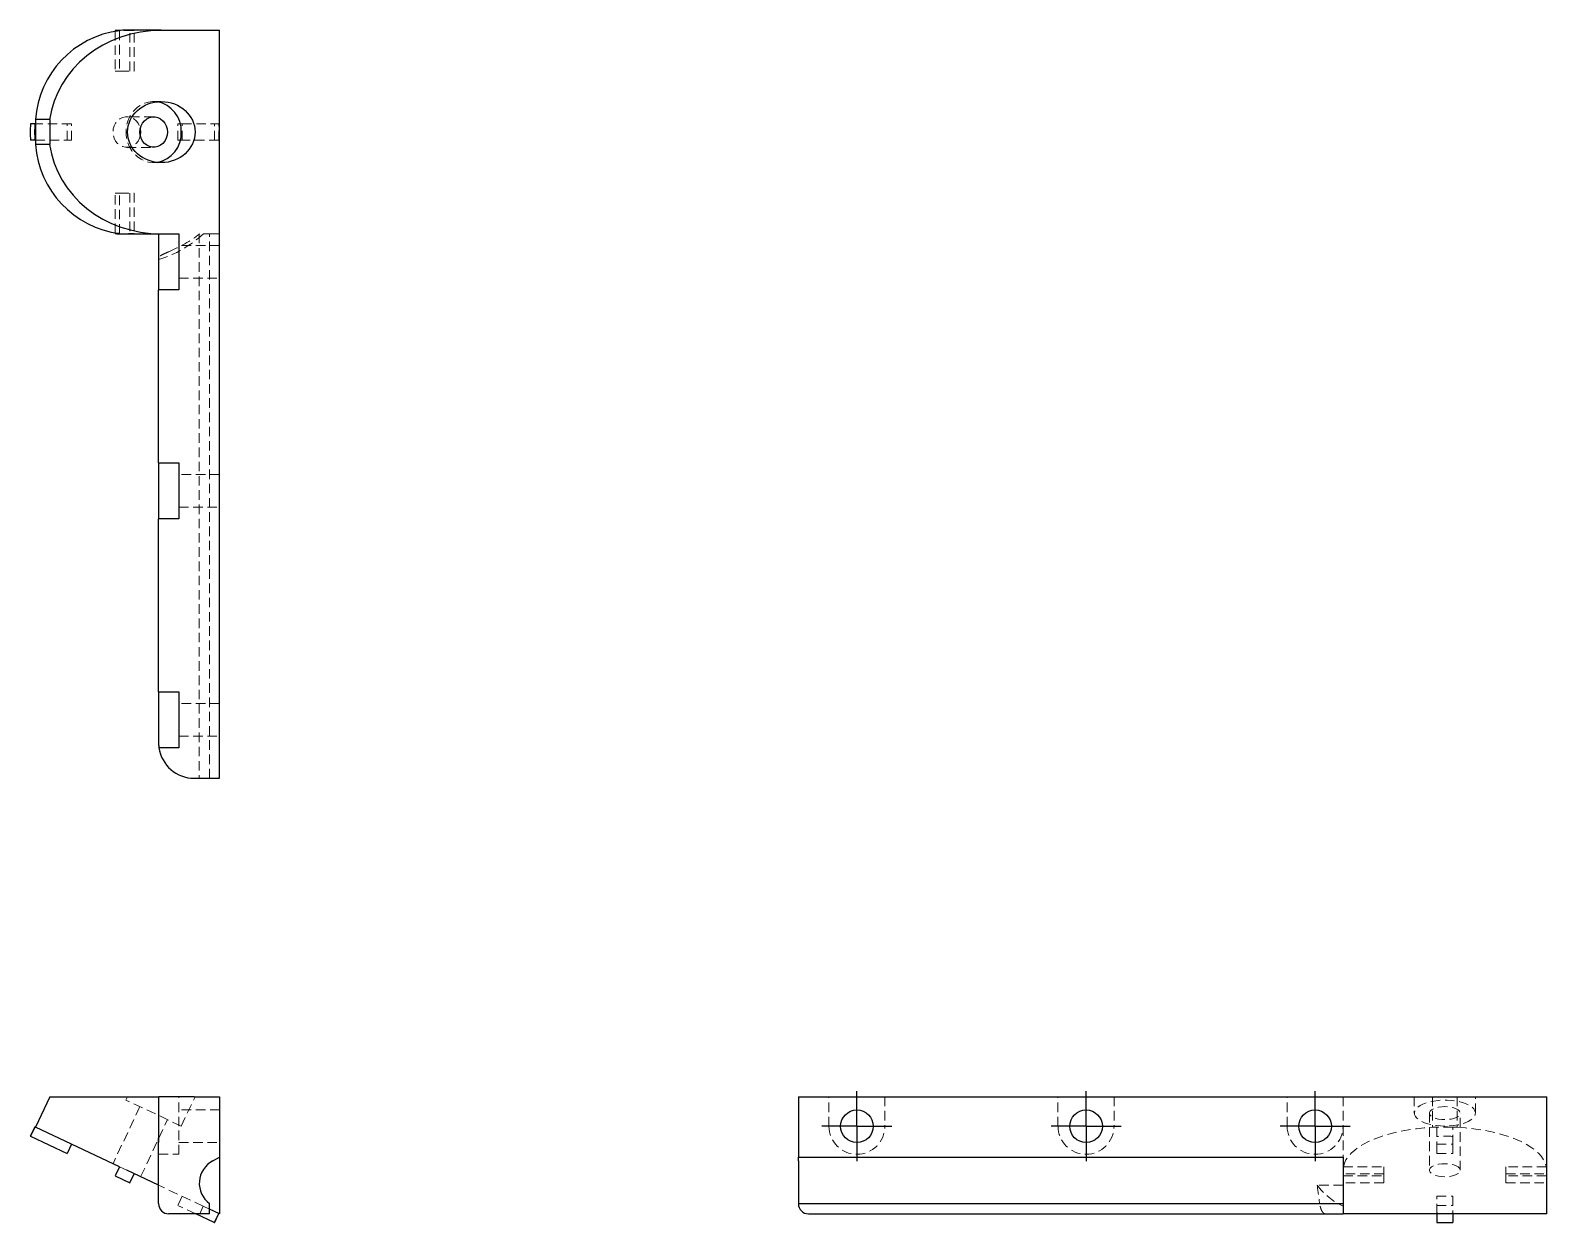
# Model space of a CAD drawing. Header units: millimetres. Extents: x 70 to 273, y 49 to 208.
import ezdxf

# ---------------------------------------------------------------- set-up
doc = ezdxf.new("R2010")
doc.units = ezdxf.units.MM
doc.linetypes.add('HIDDEN', pattern=[1.905, 1.27, -0.635])
doc.layers.add('10', color=7, linetype='Continuous')

# ---------------------------------------------------------------- blocks, each defined once
blk = doc.blocks.new('SW_CENTERMARKSYMBOL_0')
at = {"layer": '10', "color": 0}
for p, q in [((0, 2.5), (0, 4.68)), ((0, 0), (0, 2.5)), ((-2.5, 0), (-4.68, 0)), ((0, 0), (-2.5, 0)), ((0, 0), (0, -2.5)), ((0, 0), (2.5, 0)), ((2.5, 0), (4.68, 0)), ((0, -2.5), (0, -4.68))]:
    blk.add_line(p, q, dxfattribs=at)
blk = doc.blocks.new('SW_CENTERMARKSYMBOL_1')
at = {"layer": '10', "color": 0}
for p, q in [((0, 2.5), (0, 4.68)), ((0, 0), (0, 2.5)), ((-2.5, 0), (-4.68, 0)), ((0, 0), (-2.5, 0)), ((0, 0), (0, -2.5)), ((0, 0), (2.5, 0)), ((2.5, 0), (4.68, 0)), ((0, -2.5), (0, -4.68))]:
    blk.add_line(p, q, dxfattribs=at)
blk = doc.blocks.new('SW_CENTERMARKSYMBOL_2')
at = {"layer": '10', "color": 0}
for p, q in [((0, 2.5), (0, 4.68)), ((0, 0), (0, 2.5)), ((-2.5, 0), (-4.68, 0)), ((0, 0), (-2.5, 0)), ((0, 0), (0, -2.5)), ((0, 0), (2.5, 0)), ((2.5, 0), (4.68, 0)), ((0, -2.5), (0, -4.68))]:
    blk.add_line(p, q, dxfattribs=at)

msp = doc.modelspace()

# ---------------------------------------------------------------- linework, layer by layer
at = {"color": 7, "linetype": 'Continuous', "lineweight": 25}
for p, q in [((82.26, 207.96), (81.68, 207.96)), ((81.68, 207.96), (81.68, 207.89)), ((83.24, 208), (82.66, 208)), ((87.85, 208), (83.24, 208)), ((87.85, 208), (95.65, 208)), ((95.65, 108), (95.65, 208)), ((70.97, 195.48), (70.39, 195.48)), ((71.02, 195.48), (70.97, 195.48)), ((72.94, 196.06), (71.02, 196.06)), ((71.02, 196.06), (71.02, 195.48)), ((71.02, 195.48), (71.02, 193.31)), ((72.94, 196.06), (72.94, 192.73)), ((70.97, 193.31), (70.39, 193.31)), ((70.97, 193.31), (71.02, 193.31)), ((71.02, 193.31), (71.02, 192.73)), ((72.94, 192.73), (71.02, 192.73)), ((81.68, 180.83), (81.68, 180.9)), ((82.26, 180.83), (81.68, 180.83)), ((82.66, 180.79), (83.24, 180.79)), ((83.24, 180.79), (87.85, 180.79)), ((87.49, 180.79), (87.49, 173.31)), ((87.85, 180.79), (90.21, 180.79)), ((90.21, 180.79), (90.21, 173.31)), ((87.49, 150.18), (87.49, 173.31)), ((90.21, 173.31), (87.49, 173.31)), ((87.49, 150.18), (90.21, 150.18)), ((87.49, 150.18), (87.49, 142.69)), ((90.21, 150.18), (90.21, 142.69)), ((90.21, 142.69), (87.49, 142.69)), ((87.49, 119.56), (87.49, 142.69)), ((87.49, 119.56), (90.21, 119.56)), ((87.49, 119.56), (87.49, 112.76)), ((90.21, 119.56), (90.21, 112.08)), ((90.21, 112.08), (87.54, 112.08)), ((92.25, 108), (95.65, 108)), ((72.94, 65.42), (71.02, 61.34)), ((72.94, 65.42), (87.49, 65.42)), ((87.49, 65.42), (87.49, 61.47)), ((87.49, 65.42), (87.54, 65.42)), ((87.54, 61.47), (87.54, 65.42)), ((92.25, 65.42), (87.54, 65.42)), ((92.25, 65.42), (95.65, 65.42)), ((95.65, 65.42), (95.65, 57.35)), ((173, 65.42), (173, 57.35)), ((173, 65.42), (273, 65.42)), ((273, 49.77), (273, 65.42)), ((70.93, 61.38), (70.35, 60.15)), ((70.97, 61.36), (70.39, 60.13)), ((70.97, 61.36), (70.93, 61.38)), ((70.97, 61.36), (71.02, 61.34)), ((82.26, 56.06), (71.02, 61.34)), ((87.49, 61.47), (87.49, 59.32)), ((70.39, 60.13), (70.35, 60.15)), ((70.39, 60.13), (75.28, 57.83)), ((75.85, 59.07), (75.28, 57.83)), ((87.49, 51.13), (87.49, 59.32)), ((94.73, 56.86), (95.65, 57.35)), ((95.65, 57.35), (95.65, 49.77)), ((173, 57.35), (245.79, 57.35)), ((173, 56.86), (173, 57.35)), ((173, 56.86), (173, 51.13)), ((245.79, 57.35), (245.79, 49.77)), ((82.26, 56.06), (81.68, 54.83)), ((81.68, 54.83), (83.65, 53.9)), ((87.49, 53.6), (83.24, 55.6)), ((83.65, 53.9), (84.23, 55.13)), ((94.29, 49.77), (94.29, 51.13)), ((173, 51.13), (245.79, 51.13)), ((92.25, 49.77), (88.85, 49.77)), ((94.29, 49.77), (92.25, 49.77)), ((94.94, 48.6), (92.45, 49.77)), ((95.65, 49.77), (94.29, 50.41)), ((95.52, 49.83), (94.94, 48.6)), ((94.98, 48.58), (95.56, 49.81)), ((174.36, 49.77), (245.79, 49.77)), ((273, 49.77), (245.79, 49.77)), ((258.31, 49.77), (258.31, 48.6)), ((260.48, 49.77), (260.48, 48.6)), ((94.98, 48.58), (94.94, 48.6))]:
    msp.add_line(p, q, dxfattribs=at)
at = {"color": 7, "linetype": 'HIDDEN', "lineweight": 18}
for p, q in [((81.68, 207.89), (81.68, 202.56)), ((82.26, 207.96), (82.26, 202.56)), ((83.65, 207.96), (84.23, 207.96)), ((83.65, 202.56), (83.65, 207.96)), ((84.23, 202.56), (84.23, 207.96)), ((82.26, 202.56), (81.68, 202.56)), ((82.26, 202.56), (84.23, 202.56)), ((87.85, 198.48), (86.83, 198.48)), ((75.85, 195.48), (71.02, 195.48)), ((75.28, 193.31), (75.28, 195.48)), ((75.85, 193.31), (75.85, 195.48)), ((86.83, 196.44), (83.24, 196.44)), ((90.05, 193.31), (90.05, 195.48)), ((90.63, 195.48), (90.05, 195.48)), ((90.63, 193.31), (90.63, 195.48)), ((90.63, 195.48), (95.52, 195.48)), ((71.02, 193.31), (75.85, 193.31)), ((90.63, 193.31), (90.05, 193.31)), ((95.52, 193.31), (90.63, 193.31)), ((83.24, 192.35), (86.83, 192.35)), ((86.83, 190.31), (87.85, 190.31)), ((81.68, 180.9), (81.68, 186.23)), ((82.26, 186.23), (81.68, 186.23)), ((82.26, 186.23), (84.23, 186.23)), ((82.26, 180.83), (82.26, 186.23)), ((83.65, 186.23), (83.65, 180.83)), ((84.23, 186.23), (84.23, 180.83)), ((83.65, 180.83), (84.23, 180.83)), ((94.73, 180.79), (92.92, 180.79)), ((92.92, 180.79), (92.92, 108)), ((94.29, 108), (94.29, 180.79)), ((95.65, 180.79), (94.73, 180.79)), ((95.65, 179.22), (90.21, 179.22)), ((90.21, 174.87), (95.65, 174.87)), ((95.65, 148.61), (90.21, 148.61)), ((90.21, 144.26), (95.65, 144.26)), ((95.65, 118), (90.21, 118)), ((90.21, 113.65), (95.65, 113.65)), ((83.34, 65.42), (83.13, 64.97)), ((90.52, 61.5), (83.13, 64.97)), ((90.21, 61.47), (90.21, 65.42)), ((90.52, 61.5), (92.36, 65.42)), ((177.08, 61.47), (177.08, 65.42)), ((184.56, 65.42), (184.56, 61.47)), ((207.69, 61.47), (207.69, 65.42)), ((215.18, 65.42), (215.18, 61.47)), ((238.31, 61.47), (238.31, 65.42)), ((245.79, 65.42), (245.79, 61.47)), ((255.31, 65.42), (255.31, 63.23)), ((257.73, 65.42), (257.73, 61.34)), ((261.06, 65.42), (261.06, 61.34)), ((263.48, 63.23), (263.48, 65.42)), ((84.98, 64.1), (81.4, 56.46)), ((95.65, 63.65), (90.21, 63.65)), ((257.35, 63.23), (257.35, 55.6)), ((261.44, 55.6), (261.44, 63.23)), ((85.09, 54.73), (88.68, 62.36)), ((90.21, 57.73), (90.21, 61.47)), ((245.79, 61.47), (245.79, 57.35)), ((258.31, 61.34), (257.73, 61.34)), ((258.31, 61.36), (258.31, 61.34)), ((258.31, 61.34), (258.31, 59.07)), ((260.48, 61.34), (258.31, 61.34)), ((260.48, 61.34), (260.48, 61.36)), ((260.48, 59.07), (260.48, 61.34)), ((261.06, 61.34), (260.48, 61.34)), ((90.21, 59.29), (95.65, 59.29)), ((258.31, 59.07), (258.31, 57.83)), ((258.31, 59.07), (260.48, 59.07)), ((260.48, 59.07), (260.48, 57.83)), ((87.49, 57.73), (90.21, 57.73)), ((258.31, 57.83), (260.48, 57.83)), ((82.26, 56.06), (83.24, 55.6)), ((245.83, 56.06), (245.83, 55.13)), ((245.83, 56.06), (251.23, 56.06)), ((245.83, 53.9), (245.83, 55.13)), ((251.23, 55.13), (245.83, 55.13)), ((245.83, 54.83), (251.23, 54.83)), ((251.23, 56.06), (251.23, 55.13)), ((251.23, 55.13), (251.23, 53.9)), ((267.56, 56.06), (267.56, 55.13)), ((272.96, 56.06), (267.56, 56.06)), ((267.56, 55.13), (267.56, 53.9)), ((267.56, 55.13), (272.96, 55.13)), ((272.96, 54.83), (267.56, 54.83)), ((272.96, 56.06), (272.96, 55.13)), ((272.96, 53.9), (272.96, 55.13)), ((93.47, 50.79), (87.49, 53.6)), ((245.79, 53.6), (242.34, 53.6)), ((251.23, 53.9), (245.83, 53.9)), ((267.56, 53.9), (272.96, 53.9)), ((90.63, 52.13), (90.05, 50.9)), ((92.45, 49.77), (90.05, 50.9)), ((92.99, 49.77), (93.47, 50.79)), ((94.29, 50.41), (93.47, 50.79)), ((258.31, 49.83), (258.31, 52.13)), ((258.31, 52.13), (260.48, 52.13)), ((258.31, 50.9), (260.48, 50.9)), ((260.48, 52.13), (260.48, 49.83)), ((258.31, 49.83), (258.31, 49.77)), ((260.48, 49.83), (260.48, 49.77))]:
    msp.add_line(p, q, dxfattribs=at)
at = {"color": 7, "linetype": 'HIDDEN', "lineweight": 18, "flags": 128}
for points in [[(87.29, 190.34), (87.23, 190.34), (86.69, 190.32), (86.16, 190.38), (85.64, 190.53), (85.14, 190.76), (84.68, 191.08), (84.26, 191.46), (83.9, 191.9), (83.61, 192.4), (83.38, 192.94), (83.22, 193.51), (83.14, 194.1), (83.14, 194.69), (83.22, 195.28), (83.38, 195.85), (83.61, 196.39), (83.9, 196.89), (84.26, 197.33), (84.68, 197.71), (85.14, 198.02), (85.64, 198.26), (86.16, 198.41), (86.69, 198.47), (87.23, 198.45), (87.29, 198.44)], [(85.04, 193.9), (84.93, 193.56), (84.74, 193.19), (84.48, 192.88), (84.17, 192.63), (83.81, 192.45), (83.44, 192.36), (83.05, 192.36), (82.67, 192.45), (82.32, 192.63), (82.01, 192.88), (81.75, 193.19), (81.56, 193.56), (81.44, 193.97), (81.4, 194.39), (81.44, 194.82), (81.56, 195.22), (81.75, 195.59), (82.01, 195.91), (82.32, 196.16), (82.67, 196.34), (83.05, 196.42), (83.44, 196.42), (83.81, 196.34), (84.17, 196.16), (84.48, 195.91), (84.74, 195.59), (84.93, 195.22), (85.04, 194.89)], [(259.39, 61.5), (258.8, 61.52), (258.22, 61.57), (257.66, 61.66), (257.14, 61.79), (256.67, 61.94), (256.26, 62.12), (255.91, 62.33), (255.64, 62.55), (255.45, 62.79), (255.34, 63.04), (255.32, 63.3), (255.38, 63.55), (255.53, 63.79), (255.76, 64.03), (256.08, 64.24), (256.46, 64.44), (256.9, 64.61), (257.4, 64.75), (257.94, 64.85), (258.51, 64.93), (259.1, 64.96), (259.69, 64.96), (260.28, 64.93), (260.85, 64.85), (261.39, 64.75), (261.89, 64.61), (262.33, 64.44), (262.71, 64.24), (263.02, 64.03), (263.26, 63.79), (263.41, 63.55), (263.47, 63.3), (263.45, 63.04), (263.34, 62.79), (263.15, 62.55), (262.88, 62.33), (262.53, 62.12), (262.12, 61.94), (261.65, 61.79), (261.13, 61.66), (260.57, 61.57), (259.99, 61.52), (259.39, 61.5)], [(259.39, 62.36), (258.97, 62.38), (258.56, 62.44), (258.19, 62.53), (257.88, 62.65), (257.63, 62.8), (257.45, 62.96), (257.36, 63.14), (257.36, 63.32), (257.45, 63.5), (257.63, 63.67), (257.88, 63.81), (258.19, 63.93), (258.56, 64.02), (258.97, 64.08), (259.39, 64.1), (259.82, 64.08), (260.22, 64.02), (260.59, 63.93), (260.91, 63.81), (261.16, 63.67), (261.34, 63.5), (261.42, 63.32), (261.42, 63.14), (261.34, 62.96), (261.16, 62.8), (260.91, 62.65), (260.59, 62.53), (260.22, 62.44), (259.82, 62.38), (259.39, 62.36)], [(245.83, 56.06), (245.96, 56.52), (246.18, 56.98), (246.49, 57.42), (246.87, 57.86), (247.34, 58.28), (247.89, 58.68), (248.51, 59.07), (249.2, 59.43), (249.96, 59.76), (250.78, 60.07), (251.65, 60.35), (252.58, 60.6), (253.54, 60.82), (254.55, 61), (255.59, 61.15), (256.65, 61.26), (257.73, 61.34)], [(261.06, 61.34), (262.14, 61.26), (263.2, 61.15), (264.24, 61), (265.24, 60.82), (266.21, 60.6), (267.14, 60.35), (268.01, 60.07), (268.83, 59.76), (269.59, 59.43), (270.28, 59.07), (270.9, 58.68), (271.45, 58.28), (271.92, 57.86), (272.3, 57.42), (272.61, 56.98), (272.82, 56.52), (272.96, 56.06)], [(259.39, 54.73), (258.97, 54.75), (258.56, 54.8), (258.19, 54.89), (257.88, 55.02), (257.63, 55.16), (257.45, 55.33), (257.36, 55.51), (257.36, 55.69), (257.45, 55.86), (257.63, 56.03), (257.88, 56.18), (258.19, 56.3), (258.56, 56.39), (258.97, 56.45), (259.39, 56.46), (259.82, 56.45), (260.22, 56.39), (260.59, 56.3), (260.91, 56.18), (261.16, 56.03), (261.34, 55.86), (261.42, 55.69), (261.42, 55.51), (261.34, 55.33), (261.16, 55.16), (260.91, 55.02), (260.59, 54.89), (260.22, 54.8), (259.82, 54.75), (259.39, 54.73)]]:
    msp.add_lwpolyline(points, dxfattribs=at)
at = {"color": 7, "linetype": 'Continuous', "lineweight": 25, "flags": 128}
for points in [[(88.68, 194.39), (88.63, 193.97), (88.52, 193.56), (88.32, 193.19), (88.06, 192.88), (87.75, 192.63), (87.4, 192.45), (87.02, 192.36), (86.63, 192.36), (86.26, 192.45), (85.9, 192.63), (85.59, 192.88), (85.33, 193.19), (85.14, 193.56), (85.02, 193.97), (84.98, 194.39), (85.02, 194.82), (85.14, 195.22), (85.33, 195.59), (85.59, 195.91), (85.9, 196.16), (86.26, 196.34), (86.63, 196.42), (87.02, 196.42), (87.4, 196.34), (87.75, 196.16), (88.06, 195.91), (88.32, 195.59), (88.52, 195.22), (88.63, 194.82), (88.68, 194.39)], [(85.04, 194.89), (85.05, 194.82), (85.09, 194.39)], [(85.09, 194.39), (85.05, 193.97), (85.04, 193.9)]]:
    msp.add_lwpolyline(points, dxfattribs=at)
at = {"color": 7, "linetype": 'Continuous', "lineweight": 25}
for centre in [(180.82, 61.47), (211.44, 61.47), (242.05, 61.47)]:
    msp.add_circle(centre, 2.18, dxfattribs=at)
for centre, radius, start, end in [((83.92, 195.13), 12.93, 97.385, 175.8864), ((82.66, 196.84), 11.16, 90.0007, 95.0679), ((86.57, 194.55), 3.96, 357.7412, 79.4572), ((85.37, 194.39), 15.03, 175.8459, 184.1541), ((85.95, 194.39), 15.03, 175.8459, 184.1541), ((83.95, 193.68), 12.96, 184.2104, 262.5182), ((86.57, 194.24), 3.96, 280.5428, 2.2588), ((82.66, 191.94), 11.16, 264.9321, 269.9993), ((92.25, 112.76), 4.76, 188.2132, 270), ((96.33, 53.85), 3.4, 118, 233.1301), ((88.85, 51.13), 1.36, 180, 270), ((174.36, 51.13), 1.36, 180.1661, 270), ((259.39, 80.55), 31.96, 268.0486, 271.9514)]:
    msp.add_arc(centre, radius, start, end, dxfattribs=at)
at = {"color": 7, "linetype": 'HIDDEN', "lineweight": 18}
for centre, radius, start, end in [((82.66, 196.84), 11.16, 84.9321, 89.9993), ((83.24, 196.84), 11.16, 84.9321, 89.9993), ((79.95, 194.39), 15.03, 355.8459, 4.1541), ((80.53, 194.39), 15.03, 355.8459, 4.1541), ((82.66, 191.94), 11.16, 270.0007, 275.0679), ((83.24, 191.94), 11.16, 270.0007, 275.0679), ((82.91, 192.2), 15.55, 287.1172, 312.7825), ((180.82, 61.47), 3.74, 180, 0), ((211.44, 61.47), 3.74, 180, 0), ((242.05, 61.47), 3.74, 180, 0), ((259.39, 29.42), 31.96, 88.0486, 91.9514), ((259.39, 28.18), 31.96, 88.0486, 91.9514), ((248.28, 55.6), 2.49, 180.0307, 190.7399), ((248.27, 54.37), 2.48, 169.2423, 190.7577), ((270.51, 55.6), 2.49, 349.2601, 359.9693), ((270.52, 54.37), 2.48, 349.2423, 10.7577), ((249.45, 58.81), 8.81, 216.2037, 245.4455), ((259.39, 81.78), 31.96, 268.0486, 271.9514)]:
    msp.add_arc(centre, radius, start, end, dxfattribs=at)
at = {"color": 7, "linetype": 'Continuous', "lineweight": 25}
for start_param, end_param in [(4.712389, 6.160634), (0.122551, 1.570796)]:
    msp.add_ellipse((87.85, 194.39), major_axis=(-15.03, 0), ratio=0.905193, start_param=start_param, end_param=end_param, dxfattribs=at)
msp.add_ellipse((87.85, 194.39), major_axis=(-4.51, 0), ratio=0.905193, dxfattribs=at)
at = {"color": 7, "linetype": 'HIDDEN', "lineweight": 18}
for centre, major_axis, ratio, start_param, end_param in [((80.51, 194.39), (19.54, 0), 0.905193, 5.153394, 5.405549), ((259.39, 64.64), (0, 41.62), 0.425, 1.839126, 1.901307)]:
    msp.add_ellipse(centre, major_axis=major_axis, ratio=ratio, start_param=start_param, end_param=end_param, dxfattribs=at)
for points in [[(88.85, 178.4), (88.67, 178.32), (88.49, 178.24), (88.15, 178.08), (88, 178.01), (87.74, 177.87), (87.65, 177.82), (87.52, 177.72), (87.49, 177.69), (87.49, 177.66)], [(243.4, 49.77), (243.32, 49.77), (243.24, 49.81), (243.08, 49.95), (243.01, 50.05), (242.87, 50.32), (242.82, 50.47), (242.72, 50.79), (242.69, 50.97), (242.66, 51.13)]]:
    msp.add_open_spline(points, degree=3, knots=[0, 0, 0, 0, 0.25, 0.25, 0.5, 0.5, 0.75, 0.75, 1, 1, 1, 1], dxfattribs=at)
at = {"color": 7, "linetype": 'Continuous', "lineweight": 25}
for points in [[(87.49, 112.76), (87.49, 112.53), (87.5, 112.36), (87.53, 112.14), (87.54, 112.08), (87.54, 112.08)], [(87.49, 59.32), (87.49, 59.65), (87.5, 60), (87.53, 60.73), (87.54, 61.1), (87.54, 61.47)]]:
    msp.add_open_spline(points, degree=3, knots=[0, 0, 0, 0, 0.5, 0.5, 1, 1, 1, 1], dxfattribs=at)
at = {"color": 7, "linetype": 'HIDDEN', "lineweight": 18}
msp.add_open_spline([(94.29, 108), (94.29, 108), (94.29, 108), (94.29, 108)], degree=3, dxfattribs=at)
at = {"color": 7, "linetype": 'Continuous', "lineweight": 25}
for points in [[(94.29, 51.13), (94.29, 51.13), (94.29, 51.13), (94.29, 51.13)], [(173, 51.13), (173, 51.13), (173, 51.13), (173, 51.13)]]:
    msp.add_open_spline(points, degree=3, dxfattribs=at)

# ---------------------------------------------------------------- block references
at = {"layer": '10'}
for name, p in [('SW_CENTERMARKSYMBOL_2', (180.82, 61.47)), ('SW_CENTERMARKSYMBOL_1', (211.44, 61.47)), ('SW_CENTERMARKSYMBOL_0', (242.05, 61.47))]:
    msp.add_blockref(name, p, dxfattribs=at)

doc.saveas('drawing.dxf')
